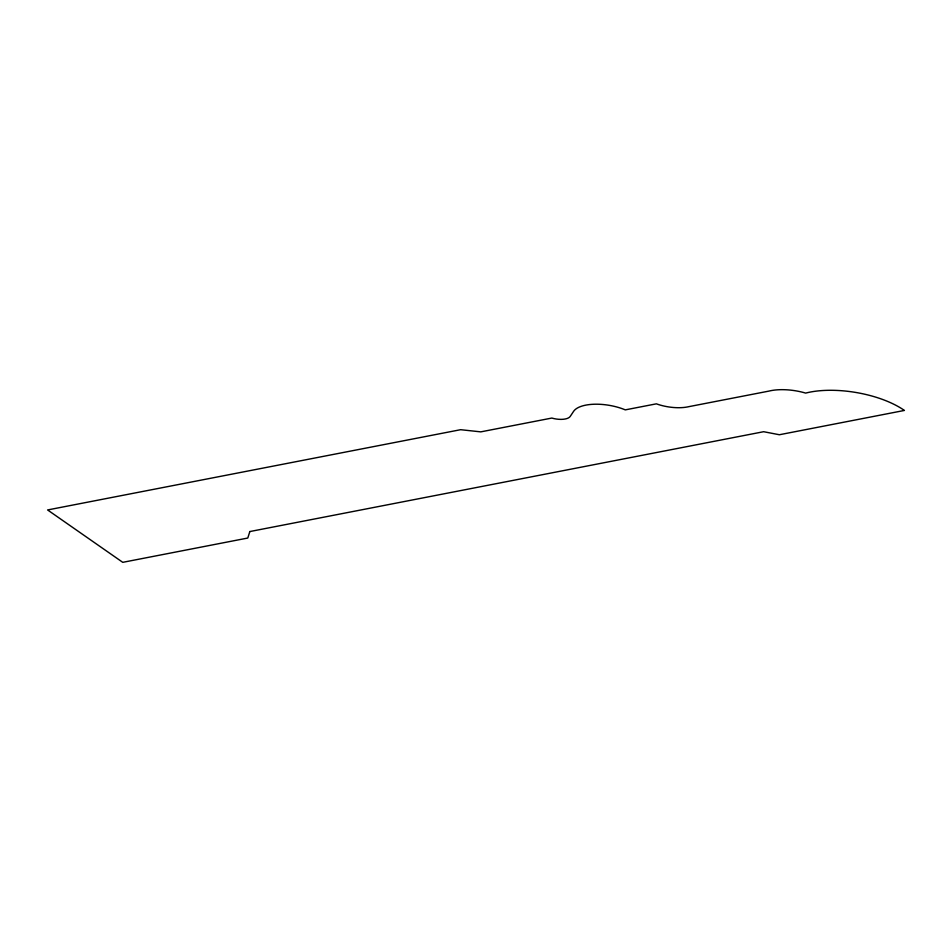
<?xml version="1.0" encoding="UTF-8"?>
<svg xmlns="http://www.w3.org/2000/svg" width="952" height="952" viewBox="0 0 952 952"><rect width="100%" height="100%" fill="white"/><g stroke="black" fill="none" stroke-linecap="round" stroke-linejoin="round"><path stroke-width="1.43" d="M249.84 531.549L247.794 538.035L122.76 562.334L47.6 509.951L460.625 429.697L480.784 431.863L551.839 418.059A14.209 5.986 9.5 0 0 570.224 416.429L573.568 411.395A34.569 14.554 9.5 0 1 625.286 409.872L656.38 403.838A29.464 12.412 9.5 0 0 688.832 406.659L768.776 391.129A36.95 15.553 9.5 0 1 805.666 393.093A67.878 28.584 9.5 0 1 904.4 410.443L779.367 434.743L763.647 431.708L249.84 531.549"/></g></svg>
